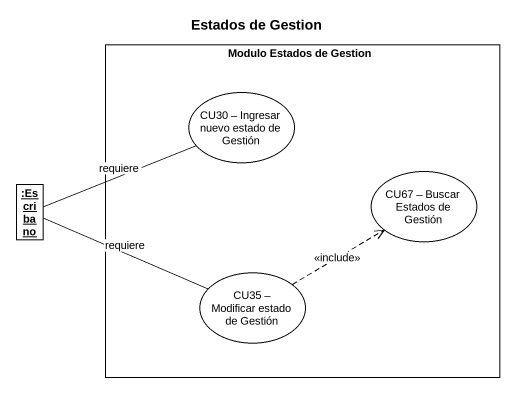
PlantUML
@startuml
title Estados de Gestion
allowmixing
hide circle
hide empty members
rectangle "Modulo Estados de Gestion" as Modulo_Estados_de_Gestion {
  usecase "CU30 – Ingresar nuevo estado de Gestión" as CU30_Ingresar_nuevo_estado
  usecase "CU67 – Buscar Estados de Gestión" as CU67_Buscar_Estados_de
  usecase "CU35 – Modificar estado de Gestión" as CU35_Modificar_estado_de
}
object ":Escribano" as Escribano
Escribano -right- CU30_Ingresar_nuevo_estado : requiere
Escribano -right- CU35_Modificar_estado_de : requiere
CU35_Modificar_estado_de .right.> CU67_Buscar_Estados_de : <<include>>
@enduml
